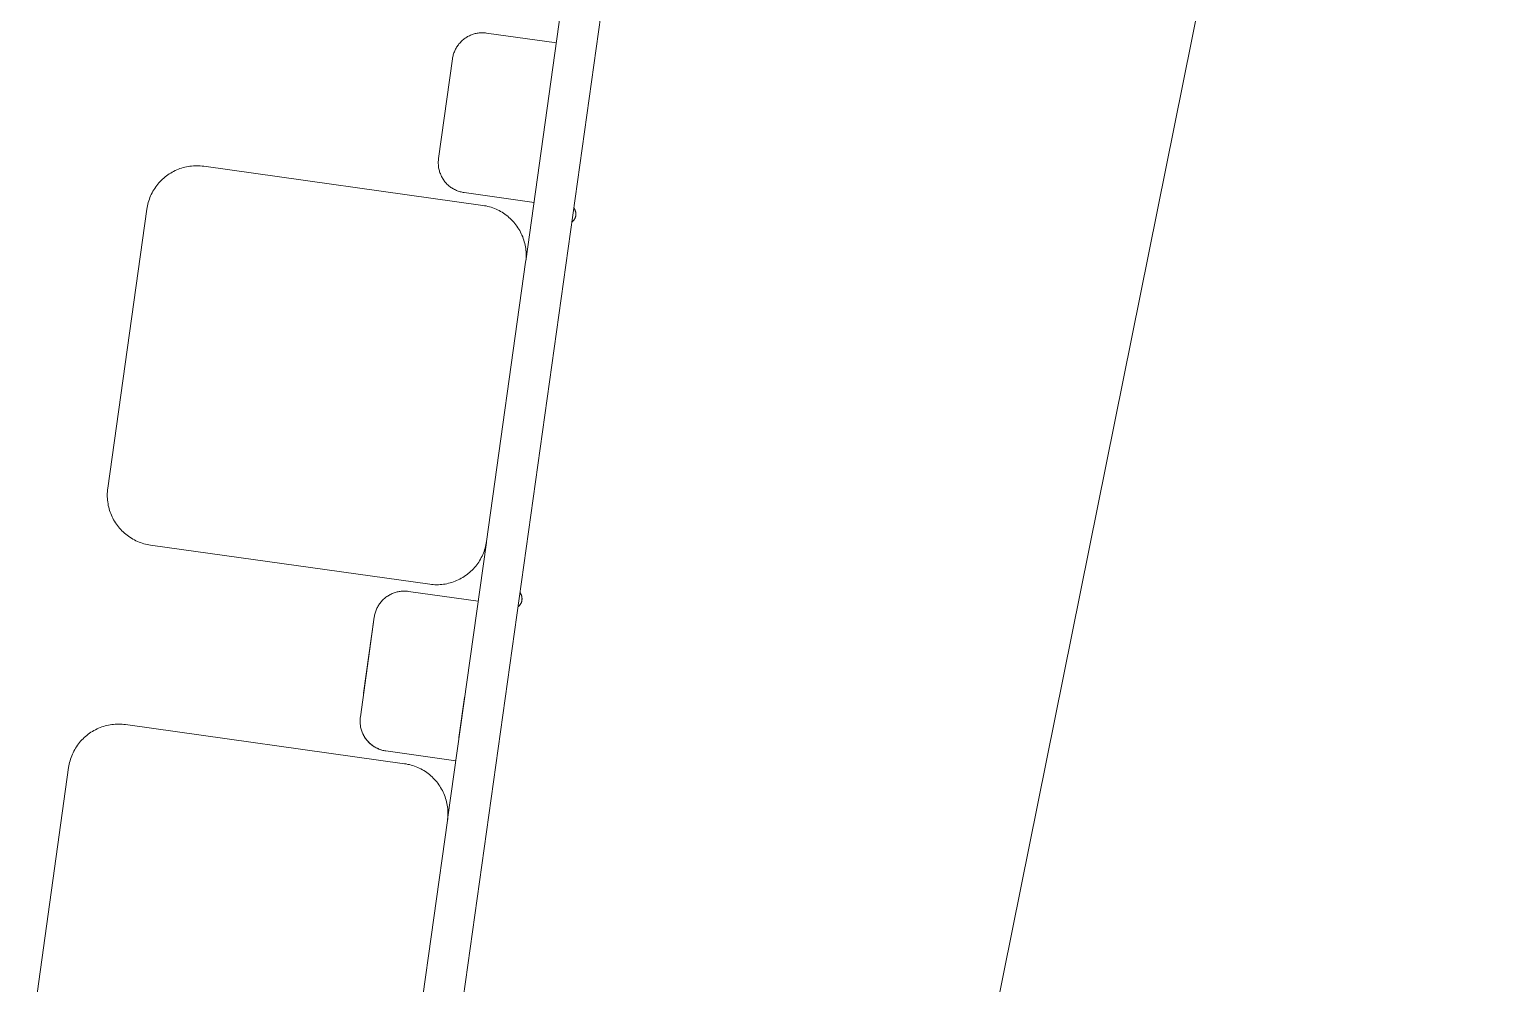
# Model space of a CAD drawing. Header units: millimetres. Extents: x -80 to 4518, y -398 to 2524.
# Drawn here: x 2630.5 to 2777.4, y 2012.8 to 2107.6 of the extents above; entities that cross this region are included whole.
import ezdxf

# ---------------------------------------------------------------- set-up
doc = ezdxf.new("R2010")
doc.units = ezdxf.units.MM
doc.layers.add('ZANO_R', color=7, linetype='Continuous', lineweight=0)

msp = doc.modelspace()

# ---------------------------------------------------------------- linework, layer by layer
at = {"layer": 'ZANO_R'}
for p, q in [((2730.45, 2417.55), (2648.63, 1833.46)), ((2670.79, 1733.85), (2777.4, 2262.55)), ((2683.62, 2112.08), (2679.77, 2084.58)), ((2674.26, 2107.01), (2674.17, 2106.96)), ((2674.36, 2107.04), (2674.26, 2107.01)), ((2674.45, 2107.08), (2674.36, 2107.04)), ((2674.55, 2107.11), (2674.45, 2107.08)), ((2674.65, 2107.14), (2674.55, 2107.11)), ((2674.75, 2107.17), (2674.65, 2107.14)), ((2674.85, 2107.19), (2674.75, 2107.17)), ((2674.95, 2107.21), (2674.85, 2107.19)), ((2675.05, 2107.23), (2674.95, 2107.21)), ((2675.15, 2107.24), (2675.05, 2107.23)), ((2675.25, 2107.25), (2675.15, 2107.24)), ((2675.36, 2107.25), (2675.25, 2107.25)), ((2675.46, 2107.25), (2675.36, 2107.25)), ((2675.46, 2107.25), (2675.56, 2107.25)), ((2675.56, 2107.25), (2675.67, 2107.25)), ((2675.67, 2107.25), (2675.77, 2107.24)), ((2675.77, 2107.24), (2675.87, 2107.22)), ((2682.81, 2106.25), (2675.87, 2107.22)), ((2672.75, 2105.55), (2672.71, 2105.45)), ((2672.8, 2105.64), (2672.75, 2105.55)), ((2672.85, 2105.73), (2672.8, 2105.64)), ((2672.9, 2105.82), (2672.85, 2105.73)), ((2672.95, 2105.9), (2672.9, 2105.82)), ((2673.01, 2105.99), (2672.95, 2105.9)), ((2673.07, 2106.07), (2673.01, 2105.99)), ((2673.13, 2106.15), (2673.07, 2106.07)), ((2673.2, 2106.23), (2673.13, 2106.15)), ((2673.27, 2106.3), (2673.2, 2106.23)), ((2673.34, 2106.38), (2673.27, 2106.3)), ((2673.41, 2106.45), (2673.34, 2106.38)), ((2673.49, 2106.52), (2673.41, 2106.45)), ((2673.57, 2106.58), (2673.49, 2106.52)), ((2673.65, 2106.65), (2673.57, 2106.58)), ((2673.73, 2106.71), (2673.65, 2106.65)), ((2673.81, 2106.76), (2673.73, 2106.71)), ((2673.9, 2106.82), (2673.81, 2106.76)), ((2673.99, 2106.87), (2673.9, 2106.82)), ((2674.08, 2106.92), (2673.99, 2106.87)), ((2674.17, 2106.96), (2674.08, 2106.92)), ((2672.49, 2104.67), (2671.1, 2094.77)), ((2672.5, 2104.77), (2672.49, 2104.67)), ((2672.52, 2104.87), (2672.5, 2104.77)), ((2672.54, 2104.97), (2672.52, 2104.87)), ((2672.57, 2105.07), (2672.54, 2104.97)), ((2672.6, 2105.17), (2672.57, 2105.07)), ((2672.63, 2105.26), (2672.6, 2105.17)), ((2672.67, 2105.36), (2672.63, 2105.26)), ((2672.71, 2105.45), (2672.67, 2105.36)), ((2645.41, 2093.76), (2645.57, 2093.81)), ((2645.57, 2093.81), (2645.74, 2093.86)), ((2645.74, 2093.86), (2645.9, 2093.9)), ((2645.9, 2093.9), (2646.07, 2093.94)), ((2646.07, 2093.94), (2646.24, 2093.97)), ((2646.24, 2093.97), (2646.4, 2094)), ((2646.4, 2094), (2646.57, 2094.02)), ((2646.57, 2094.02), (2646.74, 2094.03)), ((2646.74, 2094.03), (2646.92, 2094.04)), ((2646.92, 2094.04), (2647.09, 2094.04)), ((2647.09, 2094.04), (2647.26, 2094.04)), ((2647.26, 2094.04), (2647.43, 2094.03)), ((2647.43, 2094.03), (2647.6, 2094.02)), ((2647.6, 2094.02), (2647.77, 2094)), ((2647.77, 2094), (2675.5, 2090.11)), ((2671.08, 2094.56), (2671.07, 2094.46)), ((2671.07, 2094.46), (2671.07, 2094.36)), ((2671.07, 2094.36), (2671.07, 2094.26)), ((2671.07, 2094.26), (2671.08, 2094.15)), ((2671.09, 2094.66), (2671.08, 2094.56)), ((2671.08, 2094.15), (2671.08, 2094.05)), ((2671.08, 2094.05), (2671.1, 2093.95)), ((2671.1, 2094.77), (2671.09, 2094.66)), ((2671.1, 2093.95), (2671.11, 2093.85)), ((2671.11, 2093.85), (2671.13, 2093.75)), ((2643.2, 2092.21), (2643.31, 2092.34)), ((2643.31, 2092.34), (2643.43, 2092.47)), ((2643.43, 2092.47), (2643.55, 2092.59)), ((2643.55, 2092.59), (2643.67, 2092.71)), ((2643.67, 2092.71), (2643.8, 2092.82)), ((2643.8, 2092.82), (2643.93, 2092.93)), ((2643.93, 2092.93), (2644.06, 2093.04)), ((2644.06, 2093.04), (2644.2, 2093.14)), ((2644.2, 2093.14), (2644.34, 2093.23)), ((2644.34, 2093.23), (2644.49, 2093.32)), ((2644.49, 2093.32), (2644.63, 2093.41)), ((2644.63, 2093.41), (2644.78, 2093.49)), ((2644.78, 2093.49), (2644.94, 2093.56)), ((2644.94, 2093.56), (2645.09, 2093.64)), ((2645.09, 2093.64), (2645.25, 2093.7)), ((2645.25, 2093.7), (2645.41, 2093.76)), ((2671.13, 2093.75), (2671.15, 2093.65)), ((2671.15, 2093.65), (2671.18, 2093.55)), ((2671.18, 2093.55), (2671.21, 2093.45)), ((2671.21, 2093.45), (2671.24, 2093.35)), ((2671.24, 2093.35), (2671.28, 2093.26)), ((2671.28, 2093.26), (2671.32, 2093.16)), ((2671.32, 2093.16), (2671.36, 2093.07)), ((2671.36, 2093.07), (2671.4, 2092.98)), ((2671.4, 2092.98), (2671.45, 2092.89)), ((2671.45, 2092.89), (2671.5, 2092.8)), ((2671.5, 2092.8), (2671.56, 2092.71)), ((2671.56, 2092.71), (2671.61, 2092.63)), ((2671.61, 2092.63), (2671.67, 2092.54)), ((2671.67, 2092.54), (2671.74, 2092.46)), ((2671.74, 2092.46), (2671.8, 2092.38)), ((2671.8, 2092.38), (2671.87, 2092.31)), ((2642.37, 2090.73), (2642.43, 2090.89)), ((2642.43, 2090.89), (2642.49, 2091.05)), ((2642.49, 2091.05), (2642.56, 2091.2)), ((2642.56, 2091.2), (2642.64, 2091.36)), ((2642.64, 2091.36), (2642.72, 2091.51)), ((2642.72, 2091.51), (2642.81, 2091.65)), ((2642.81, 2091.65), (2642.9, 2091.8)), ((2642.9, 2091.8), (2643, 2091.94)), ((2643, 2091.94), (2643.1, 2092.08)), ((2643.1, 2092.08), (2643.2, 2092.21)), ((2671.87, 2092.31), (2671.94, 2092.23)), ((2671.94, 2092.23), (2672.02, 2092.16)), ((2672.02, 2092.16), (2672.09, 2092.09)), ((2672.09, 2092.09), (2672.17, 2092.03)), ((2672.17, 2092.03), (2672.25, 2091.96)), ((2672.25, 2091.96), (2672.33, 2091.9)), ((2672.33, 2091.9), (2672.42, 2091.85)), ((2672.42, 2091.85), (2672.5, 2091.79)), ((2672.5, 2091.79), (2672.59, 2091.74)), ((2672.59, 2091.74), (2672.68, 2091.69)), ((2672.68, 2091.69), (2672.77, 2091.64)), ((2672.77, 2091.64), (2672.87, 2091.6)), ((2672.87, 2091.6), (2672.96, 2091.56)), ((2672.96, 2091.56), (2673.06, 2091.53)), ((2673.06, 2091.53), (2673.15, 2091.49)), ((2673.15, 2091.49), (2673.25, 2091.46)), ((2673.25, 2091.46), (2673.35, 2091.44)), ((2673.35, 2091.44), (2673.45, 2091.41)), ((2673.45, 2091.41), (2673.55, 2091.39)), ((2673.55, 2091.39), (2673.65, 2091.38)), ((2673.65, 2091.38), (2680.59, 2090.41)), ((2638.24, 2062.01), (2642.12, 2089.74)), ((2642.12, 2089.74), (2642.15, 2089.91)), ((2642.15, 2089.91), (2642.18, 2090.07)), ((2642.18, 2090.07), (2642.22, 2090.24)), ((2642.22, 2090.24), (2642.26, 2090.41)), ((2642.26, 2090.41), (2642.31, 2090.57)), ((2642.31, 2090.57), (2642.37, 2090.73)), ((2675.5, 2090.11), (2675.66, 2090.08)), ((2675.66, 2090.08), (2675.83, 2090.05)), ((2675.83, 2090.05), (2676, 2090.01)), ((2676, 2090.01), (2676.16, 2089.97)), ((2676.16, 2089.97), (2676.33, 2089.92)), ((2676.33, 2089.92), (2676.49, 2089.87)), ((2676.49, 2089.87), (2676.65, 2089.81)), ((2676.65, 2089.81), (2676.81, 2089.74)), ((2676.81, 2089.74), (2676.96, 2089.67)), ((2676.96, 2089.67), (2677.11, 2089.59)), ((2677.11, 2089.59), (2677.26, 2089.51)), ((2677.26, 2089.51), (2677.41, 2089.42)), ((2677.41, 2089.42), (2677.56, 2089.33)), ((2684.55, 2089.85), (2684.57, 2089.83)), ((2684.57, 2089.83), (2684.59, 2089.8)), ((2684.59, 2089.8), (2684.6, 2089.77)), ((2684.6, 2089.77), (2684.62, 2089.74)), ((2684.62, 2089.74), (2684.64, 2089.71)), ((2684.64, 2089.71), (2684.65, 2089.68)), ((2684.65, 2089.68), (2684.67, 2089.65)), ((2684.67, 2089.65), (2684.68, 2089.61)), ((2684.68, 2089.61), (2684.69, 2089.58)), ((2684.69, 2089.58), (2684.7, 2089.55)), ((2684.7, 2089.55), (2684.71, 2089.52)), ((2684.71, 2089.52), (2684.72, 2089.48)), ((2684.72, 2089.48), (2684.73, 2089.45)), ((2684.73, 2089.45), (2684.73, 2089.42)), ((2684.73, 2089.42), (2684.74, 2089.38)), ((2684.74, 2089.38), (2684.74, 2089.35)), ((2677.56, 2089.33), (2677.7, 2089.24)), ((2677.7, 2089.24), (2677.83, 2089.14)), ((2677.83, 2089.14), (2677.97, 2089.03)), ((2677.97, 2089.03), (2678.1, 2088.92)), ((2678.1, 2088.92), (2678.22, 2088.8)), ((2678.22, 2088.8), (2678.35, 2088.69)), ((2678.35, 2088.69), (2678.46, 2088.56)), ((2678.46, 2088.56), (2678.58, 2088.44)), ((2678.58, 2088.44), (2678.69, 2088.3)), ((2678.69, 2088.3), (2678.79, 2088.17)), ((2678.79, 2088.17), (2678.89, 2088.03)), ((2678.89, 2088.03), (2678.99, 2087.89)), ((2684.38, 2088.47), (2684.35, 2088.45)), ((2684.4, 2088.5), (2684.38, 2088.47)), ((2684.43, 2088.52), (2684.4, 2088.5)), ((2684.45, 2088.54), (2684.43, 2088.52)), ((2684.48, 2088.57), (2684.45, 2088.54)), ((2684.5, 2088.59), (2684.48, 2088.57)), ((2684.52, 2088.62), (2684.5, 2088.59)), ((2684.54, 2088.64), (2684.52, 2088.62)), ((2684.56, 2088.67), (2684.54, 2088.64)), ((2684.58, 2088.7), (2684.56, 2088.67)), ((2684.6, 2088.73), (2684.58, 2088.7)), ((2684.62, 2088.76), (2684.6, 2088.73)), ((2684.64, 2088.79), (2684.62, 2088.76)), ((2684.65, 2088.82), (2684.64, 2088.79)), ((2684.67, 2088.85), (2684.65, 2088.82)), ((2684.68, 2088.88), (2684.67, 2088.85)), ((2684.69, 2088.91), (2684.68, 2088.88)), ((2684.7, 2088.95), (2684.69, 2088.91)), ((2684.71, 2088.98), (2684.7, 2088.95)), ((2684.72, 2089.01), (2684.71, 2088.98)), ((2684.73, 2089.04), (2684.72, 2089.01)), ((2684.74, 2089.11), (2684.73, 2089.08)), ((2684.73, 2089.08), (2684.73, 2089.04)), ((2684.74, 2089.35), (2684.75, 2089.32)), ((2684.75, 2089.18), (2684.74, 2089.15)), ((2684.74, 2089.15), (2684.74, 2089.11)), ((2684.75, 2089.32), (2684.75, 2089.28)), ((2684.75, 2089.28), (2684.75, 2089.25)), ((2684.75, 2089.25), (2684.75, 2089.21)), ((2684.75, 2089.21), (2684.75, 2089.18)), ((2678.99, 2087.89), (2679.08, 2087.75)), ((2679.08, 2087.75), (2679.17, 2087.6)), ((2679.17, 2087.6), (2679.25, 2087.45)), ((2679.25, 2087.45), (2679.32, 2087.29)), ((2679.32, 2087.29), (2679.39, 2087.14)), ((2679.39, 2087.14), (2679.46, 2086.98)), ((2679.46, 2086.98), (2679.52, 2086.82)), ((2679.52, 2086.82), (2679.57, 2086.66)), ((2679.57, 2086.66), (2679.62, 2086.5)), ((2679.62, 2086.5), (2679.66, 2086.33)), ((2679.66, 2086.33), (2679.7, 2086.16)), ((2679.7, 2086.16), (2679.73, 2086)), ((2679.73, 2086), (2679.76, 2085.83)), ((2679.76, 2085.83), (2679.78, 2085.66)), ((2679.78, 2085.66), (2679.79, 2085.49)), ((2679.79, 2085.49), (2679.8, 2085.32)), ((2679.8, 2084.98), (2679.79, 2084.81)), ((2679.8, 2085.32), (2679.8, 2085.15)), ((2679.8, 2085.15), (2679.8, 2084.98)), ((2679.75, 2084.47), (2675.87, 2056.74)), ((2679.77, 2084.64), (2679.75, 2084.47)), ((2679.79, 2084.81), (2679.77, 2084.64)), ((2638.2, 2061.67), (2638.19, 2061.5)), ((2638.19, 2061.5), (2638.19, 2061.33)), ((2638.22, 2061.84), (2638.2, 2061.67)), ((2638.24, 2062.01), (2638.22, 2061.84)), ((2638.19, 2061.33), (2638.19, 2061.16)), ((2638.19, 2061.16), (2638.2, 2060.99)), ((2638.2, 2060.99), (2638.21, 2060.82)), ((2638.21, 2060.82), (2638.23, 2060.65)), ((2638.23, 2060.65), (2638.26, 2060.48)), ((2638.26, 2060.48), (2638.29, 2060.31)), ((2638.29, 2060.31), (2638.33, 2060.14)), ((2638.33, 2060.14), (2638.37, 2059.98)), ((2638.37, 2059.98), (2638.42, 2059.81)), ((2638.42, 2059.81), (2638.47, 2059.65)), ((2638.47, 2059.65), (2638.53, 2059.49)), ((2638.53, 2059.49), (2638.6, 2059.33)), ((2638.6, 2059.33), (2638.67, 2059.18)), ((2638.67, 2059.18), (2638.74, 2059.03)), ((2638.74, 2059.03), (2638.82, 2058.88)), ((2638.82, 2058.88), (2638.91, 2058.73)), ((2638.91, 2058.73), (2639, 2058.58)), ((2639, 2058.58), (2639.1, 2058.44)), ((2639.1, 2058.44), (2639.2, 2058.3)), ((2639.2, 2058.3), (2639.3, 2058.17)), ((2639.3, 2058.17), (2639.41, 2058.04)), ((2639.41, 2058.04), (2639.53, 2057.91)), ((2639.53, 2057.91), (2639.64, 2057.79)), ((2639.64, 2057.79), (2639.77, 2057.67)), ((2639.77, 2057.67), (2639.89, 2057.55)), ((2639.89, 2057.55), (2640.02, 2057.44)), ((2640.02, 2057.44), (2640.16, 2057.34)), ((2640.16, 2057.34), (2640.29, 2057.24)), ((2640.29, 2057.24), (2640.44, 2057.14)), ((2640.44, 2057.14), (2640.58, 2057.05)), ((2640.58, 2057.05), (2640.73, 2056.96)), ((2640.73, 2056.96), (2640.88, 2056.88)), ((2640.88, 2056.88), (2641.03, 2056.8)), ((2641.03, 2056.8), (2641.18, 2056.73)), ((2641.18, 2056.73), (2641.34, 2056.67)), ((2641.34, 2056.67), (2641.5, 2056.61)), ((2641.5, 2056.61), (2641.66, 2056.55)), ((2641.66, 2056.55), (2641.83, 2056.5)), ((2641.83, 2056.5), (2641.99, 2056.46)), ((2641.99, 2056.46), (2642.16, 2056.42)), ((2642.16, 2056.42), (2642.33, 2056.39)), ((2642.33, 2056.39), (2642.49, 2056.36)), ((2670.22, 2052.48), (2642.49, 2056.36)), ((2675.85, 2056.63), (2672, 2029.12)), ((2675.5, 2055.43), (2675.56, 2055.58)), ((2675.56, 2055.58), (2675.62, 2055.74)), ((2675.62, 2055.74), (2675.68, 2055.91)), ((2675.68, 2055.91), (2675.73, 2056.07)), ((2675.73, 2056.07), (2675.77, 2056.23)), ((2675.77, 2056.23), (2675.81, 2056.4)), ((2675.81, 2056.4), (2675.84, 2056.57)), ((2675.84, 2056.57), (2675.87, 2056.74)), ((2674.56, 2054.01), (2674.68, 2054.13)), ((2674.68, 2054.13), (2674.79, 2054.26)), ((2674.79, 2054.26), (2674.89, 2054.4)), ((2674.89, 2054.4), (2674.99, 2054.54)), ((2674.99, 2054.54), (2675.09, 2054.68)), ((2675.09, 2054.68), (2675.18, 2054.82)), ((2675.18, 2054.82), (2675.27, 2054.97)), ((2675.27, 2054.97), (2675.35, 2055.12)), ((2675.35, 2055.12), (2675.43, 2055.27)), ((2675.43, 2055.27), (2675.5, 2055.43)), ((2672.25, 2052.61), (2672.42, 2052.66)), ((2672.42, 2052.66), (2672.58, 2052.71)), ((2672.58, 2052.71), (2672.74, 2052.77)), ((2672.74, 2052.77), (2672.9, 2052.84)), ((2672.9, 2052.84), (2673.05, 2052.91)), ((2673.05, 2052.91), (2673.21, 2052.98)), ((2673.21, 2052.98), (2673.36, 2053.07)), ((2673.36, 2053.07), (2673.5, 2053.15)), ((2673.5, 2053.15), (2673.65, 2053.24)), ((2673.65, 2053.24), (2673.79, 2053.34)), ((2673.79, 2053.34), (2673.93, 2053.44)), ((2673.93, 2053.44), (2674.06, 2053.54)), ((2674.06, 2053.54), (2674.19, 2053.65)), ((2674.19, 2053.65), (2674.32, 2053.77)), ((2674.32, 2053.77), (2674.44, 2053.89)), ((2674.44, 2053.89), (2674.56, 2054.01)), ((2665.88, 2051.19), (2665.8, 2051.12)), ((2665.96, 2051.25), (2665.88, 2051.19)), ((2666.05, 2051.3), (2665.96, 2051.25)), ((2666.13, 2051.36), (2666.05, 2051.3)), ((2666.22, 2051.41), (2666.13, 2051.36)), ((2666.31, 2051.46), (2666.22, 2051.41)), ((2666.4, 2051.5), (2666.31, 2051.46)), ((2666.49, 2051.55), (2666.4, 2051.5)), ((2666.59, 2051.59), (2666.49, 2051.55)), ((2666.69, 2051.62), (2666.59, 2051.59)), ((2666.78, 2051.65), (2666.69, 2051.62)), ((2666.88, 2051.68), (2666.78, 2051.65)), ((2666.98, 2051.71), (2666.88, 2051.68)), ((2667.08, 2051.73), (2666.98, 2051.71)), ((2667.18, 2051.75), (2667.08, 2051.73)), ((2667.28, 2051.77), (2667.18, 2051.75)), ((2667.38, 2051.78), (2667.28, 2051.77)), ((2667.48, 2051.79), (2667.38, 2051.78)), ((2667.59, 2051.79), (2667.48, 2051.79)), ((2667.69, 2051.79), (2667.59, 2051.79)), ((2667.69, 2051.79), (2667.79, 2051.79)), ((2667.79, 2051.79), (2667.9, 2051.79)), ((2667.9, 2051.79), (2668, 2051.78)), ((2668, 2051.78), (2668.1, 2051.77)), ((2675.04, 2050.79), (2668.1, 2051.77)), ((2670.22, 2052.48), (2670.39, 2052.46)), ((2670.39, 2052.46), (2670.56, 2052.44)), ((2670.56, 2052.44), (2670.73, 2052.43)), ((2670.73, 2052.43), (2670.9, 2052.43)), ((2670.9, 2052.43), (2671.08, 2052.43)), ((2671.08, 2052.43), (2671.25, 2052.44)), ((2671.25, 2052.44), (2671.42, 2052.45)), ((2671.42, 2052.45), (2671.59, 2052.47)), ((2671.59, 2052.47), (2671.75, 2052.5)), ((2671.75, 2052.5), (2671.92, 2052.53)), ((2671.92, 2052.53), (2672.09, 2052.57)), ((2672.09, 2052.57), (2672.25, 2052.61)), ((2679.19, 2051.64), (2679.21, 2051.61)), ((2679.21, 2051.61), (2679.23, 2051.58)), ((2679.23, 2051.58), (2679.25, 2051.56)), ((2679.25, 2051.56), (2679.27, 2051.53)), ((2679.27, 2051.53), (2679.28, 2051.5)), ((2679.28, 2051.5), (2679.3, 2051.46)), ((2679.3, 2051.46), (2679.31, 2051.43)), ((2679.31, 2051.43), (2679.33, 2051.4)), ((2679.33, 2051.4), (2679.34, 2051.37)), ((2679.34, 2051.37), (2679.35, 2051.34)), ((2679.35, 2051.34), (2679.36, 2051.31)), ((2679.36, 2051.31), (2679.37, 2051.27)), ((2679.37, 2051.27), (2679.38, 2051.24)), ((2679.38, 2051.24), (2679.38, 2051.21)), ((2679.38, 2051.21), (2679.39, 2051.17)), ((2679.39, 2051.17), (2679.39, 2051.14)), ((2664.83, 2049.71), (2664.8, 2049.61)), ((2664.86, 2049.81), (2664.83, 2049.71)), ((2664.9, 2049.9), (2664.86, 2049.81)), ((2664.94, 2050), (2664.9, 2049.9)), ((2664.98, 2050.09), (2664.94, 2050)), ((2665.03, 2050.18), (2664.98, 2050.09)), ((2665.08, 2050.27), (2665.03, 2050.18)), ((2665.13, 2050.36), (2665.08, 2050.27)), ((2665.18, 2050.44), (2665.13, 2050.36)), ((2665.24, 2050.53), (2665.18, 2050.44)), ((2665.3, 2050.61), (2665.24, 2050.53)), ((2665.36, 2050.69), (2665.3, 2050.61)), ((2665.43, 2050.77), (2665.36, 2050.69)), ((2665.5, 2050.85), (2665.43, 2050.77)), ((2665.57, 2050.92), (2665.5, 2050.85)), ((2665.64, 2050.99), (2665.57, 2050.92)), ((2665.72, 2051.06), (2665.64, 2050.99)), ((2665.8, 2051.12), (2665.72, 2051.06)), ((2679.02, 2050.26), (2679, 2050.24)), ((2679.05, 2050.28), (2679.02, 2050.26)), ((2679.08, 2050.31), (2679.05, 2050.28)), ((2679.1, 2050.33), (2679.08, 2050.31)), ((2679.12, 2050.35), (2679.1, 2050.33)), ((2679.15, 2050.38), (2679.12, 2050.35)), ((2679.17, 2050.4), (2679.15, 2050.38)), ((2679.19, 2050.43), (2679.17, 2050.4)), ((2679.21, 2050.46), (2679.19, 2050.43)), ((2679.23, 2050.49), (2679.21, 2050.46)), ((2679.25, 2050.52), (2679.23, 2050.49)), ((2679.27, 2050.55), (2679.25, 2050.52)), ((2679.28, 2050.58), (2679.27, 2050.55)), ((2679.3, 2050.61), (2679.28, 2050.58)), ((2679.31, 2050.64), (2679.3, 2050.61)), ((2679.33, 2050.67), (2679.31, 2050.64)), ((2679.34, 2050.7), (2679.33, 2050.67)), ((2679.35, 2050.73), (2679.34, 2050.7)), ((2679.36, 2050.77), (2679.35, 2050.73)), ((2679.37, 2050.8), (2679.36, 2050.77)), ((2679.38, 2050.87), (2679.37, 2050.83)), ((2679.37, 2050.83), (2679.37, 2050.8)), ((2679.39, 2050.9), (2679.38, 2050.87)), ((2679.39, 2051.14), (2679.39, 2051.1)), ((2679.39, 2051.1), (2679.4, 2051.07)), ((2679.4, 2051), (2679.39, 2050.97)), ((2679.39, 2050.97), (2679.39, 2050.93)), ((2679.39, 2050.93), (2679.39, 2050.9)), ((2679.4, 2051.07), (2679.4, 2051.04)), ((2679.4, 2051.04), (2679.4, 2051)), ((2664.72, 2049.21), (2663.33, 2039.31)), ((2664.72, 2049.21), (2663.66, 2041.66)), ((2664.73, 2049.31), (2664.72, 2049.21)), ((2664.75, 2049.41), (2664.73, 2049.31)), ((2664.78, 2049.51), (2664.75, 2049.41)), ((2664.8, 2049.61), (2664.78, 2049.51)), ((2673.67, 2041.22), (2673.11, 2037.25)), ((2673.67, 2041.22), (2673.66, 2041.23)), ((2673.66, 2041.23), (2673.67, 2041.23)), ((2673.67, 2041.23), (2673.67, 2041.23)), ((2673.67, 2041.23), (2673.67, 2041.22)), ((2636.72, 2037.86), (2636.86, 2037.95)), ((2636.86, 2037.95), (2637.01, 2038.03)), ((2637.01, 2038.03), (2637.17, 2038.11)), ((2637.17, 2038.11), (2637.32, 2038.18)), ((2637.32, 2038.18), (2637.48, 2038.24)), ((2637.48, 2038.24), (2637.64, 2038.3)), ((2637.64, 2038.3), (2637.8, 2038.36)), ((2637.8, 2038.36), (2637.97, 2038.4)), ((2637.97, 2038.4), (2638.13, 2038.45)), ((2638.13, 2038.45), (2638.3, 2038.48)), ((2638.3, 2038.48), (2638.47, 2038.51)), ((2638.47, 2038.51), (2638.64, 2038.54)), ((2638.64, 2038.54), (2638.81, 2038.56)), ((2638.81, 2038.56), (2638.98, 2038.57)), ((2638.98, 2038.57), (2639.15, 2038.58)), ((2639.15, 2038.58), (2639.32, 2038.59)), ((2639.32, 2038.59), (2639.49, 2038.58)), ((2639.49, 2038.58), (2639.66, 2038.57)), ((2639.66, 2038.57), (2639.83, 2038.56)), ((2639.83, 2038.56), (2640, 2038.54)), ((2640, 2038.54), (2667.73, 2034.65)), ((2663.31, 2039.1), (2663.3, 2039)), ((2663.3, 2039), (2663.3, 2038.9)), ((2663.3, 2038.9), (2663.3, 2038.8)), ((2663.3, 2038.8), (2663.31, 2038.69)), ((2663.32, 2039.21), (2663.31, 2039.1)), ((2663.31, 2038.69), (2663.32, 2038.59)), ((2663.33, 2039.31), (2663.32, 2039.21)), ((2663.32, 2038.59), (2663.33, 2038.49)), ((2663.33, 2038.49), (2663.34, 2038.39)), ((2663.34, 2038.39), (2663.36, 2038.29)), ((2663.36, 2038.29), (2663.38, 2038.19)), ((2663.38, 2038.19), (2663.41, 2038.09)), ((2663.41, 2038.09), (2663.44, 2037.99)), ((2663.44, 2037.99), (2663.47, 2037.89)), ((2635.13, 2036.34), (2635.23, 2036.48)), ((2635.23, 2036.48), (2635.33, 2036.62)), ((2635.33, 2036.62), (2635.43, 2036.75)), ((2635.43, 2036.75), (2635.54, 2036.88)), ((2635.54, 2036.88), (2635.66, 2037.01)), ((2635.66, 2037.01), (2635.78, 2037.13)), ((2635.78, 2037.13), (2635.9, 2037.25)), ((2635.9, 2037.25), (2636.03, 2037.36)), ((2636.03, 2037.36), (2636.16, 2037.47)), ((2636.16, 2037.47), (2636.29, 2037.58)), ((2636.29, 2037.58), (2636.43, 2037.68)), ((2636.43, 2037.68), (2636.57, 2037.77)), ((2636.57, 2037.77), (2636.72, 2037.86)), ((2663.47, 2037.89), (2663.51, 2037.8)), ((2663.51, 2037.8), (2663.55, 2037.7)), ((2663.55, 2037.7), (2663.59, 2037.61)), ((2663.57, 2037.66), (2663.61, 2037.56)), ((2663.59, 2037.61), (2663.63, 2037.52)), ((2663.61, 2037.56), (2663.66, 2037.47)), ((2663.63, 2037.52), (2663.68, 2037.43)), ((2663.66, 2037.47), (2663.71, 2037.38)), ((2663.68, 2037.43), (2663.73, 2037.34)), ((2663.71, 2037.38), (2663.76, 2037.29)), ((2663.73, 2037.34), (2663.79, 2037.25)), ((2663.76, 2037.29), (2663.82, 2037.2)), ((2663.79, 2037.25), (2663.85, 2037.17)), ((2663.82, 2037.2), (2663.88, 2037.12)), ((2663.85, 2037.17), (2663.91, 2037.08)), ((2663.88, 2037.12), (2663.94, 2037.03)), ((2663.91, 2037.08), (2663.97, 2037)), ((2663.94, 2037.03), (2664.01, 2036.95)), ((2663.97, 2037), (2664.03, 2036.93)), ((2664.01, 2036.95), (2664.08, 2036.88)), ((2664.03, 2036.93), (2664.1, 2036.85)), ((2664.08, 2036.88), (2664.15, 2036.8)), ((2664.1, 2036.85), (2664.17, 2036.78)), ((2664.15, 2036.8), (2664.22, 2036.73)), ((2664.17, 2036.78), (2664.25, 2036.7)), ((2664.22, 2036.73), (2664.3, 2036.66)), ((2664.25, 2036.7), (2664.32, 2036.64)), ((2664.3, 2036.66), (2664.38, 2036.59)), ((2664.32, 2036.64), (2664.4, 2036.57)), ((2664.38, 2036.59), (2664.46, 2036.52)), ((2664.4, 2036.57), (2664.48, 2036.51)), ((2664.46, 2036.52), (2664.54, 2036.46)), ((2664.48, 2036.51), (2664.56, 2036.44)), ((2634.49, 2034.95), (2634.54, 2035.11)), ((2634.54, 2035.11), (2634.6, 2035.27)), ((2634.6, 2035.27), (2634.66, 2035.43)), ((2634.66, 2035.43), (2634.72, 2035.59)), ((2634.72, 2035.59), (2634.79, 2035.74)), ((2634.79, 2035.74), (2634.87, 2035.9)), ((2634.87, 2035.9), (2634.95, 2036.05)), ((2634.95, 2036.05), (2635.04, 2036.19)), ((2635.04, 2036.19), (2635.13, 2036.34)), ((2664.54, 2036.46), (2664.63, 2036.4)), ((2664.56, 2036.44), (2664.65, 2036.39)), ((2664.63, 2036.4), (2664.72, 2036.34)), ((2664.65, 2036.39), (2664.74, 2036.33)), ((2664.72, 2036.34), (2664.81, 2036.29)), ((2664.74, 2036.33), (2664.82, 2036.28)), ((2664.81, 2036.29), (2664.9, 2036.24)), ((2664.82, 2036.28), (2664.91, 2036.23)), ((2664.9, 2036.24), (2664.99, 2036.19)), ((2664.91, 2036.23), (2665.01, 2036.19)), ((2664.99, 2036.19), (2665.09, 2036.15)), ((2665.01, 2036.19), (2665.1, 2036.14)), ((2665.09, 2036.15), (2665.18, 2036.11)), ((2665.1, 2036.14), (2665.19, 2036.1)), ((2665.18, 2036.11), (2665.28, 2036.07)), ((2665.19, 2036.1), (2665.29, 2036.07)), ((2665.28, 2036.07), (2665.38, 2036.04)), ((2665.29, 2036.07), (2665.39, 2036.03)), ((2665.38, 2036.04), (2665.48, 2036.01)), ((2665.39, 2036.03), (2665.48, 2036)), ((2665.48, 2036.01), (2665.58, 2035.98)), ((2665.48, 2036), (2665.58, 2035.98)), ((2665.58, 2035.98), (2665.68, 2035.96)), ((2665.58, 2035.98), (2665.68, 2035.96)), ((2665.68, 2035.96), (2665.78, 2035.94)), ((2665.68, 2035.96), (2665.78, 2035.94)), ((2665.78, 2035.94), (2665.88, 2035.92)), ((2665.78, 2035.94), (2665.88, 2035.92)), ((2665.88, 2035.92), (2672.82, 2034.95)), ((2630.47, 2006.55), (2634.35, 2034.28)), ((2634.35, 2034.28), (2634.38, 2034.45)), ((2634.38, 2034.45), (2634.41, 2034.62)), ((2634.41, 2034.62), (2634.45, 2034.78)), ((2634.45, 2034.78), (2634.49, 2034.95)), ((2667.73, 2034.65), (2667.9, 2034.63)), ((2667.9, 2034.63), (2668.06, 2034.59)), ((2668.06, 2034.59), (2668.23, 2034.56)), ((2668.23, 2034.56), (2668.39, 2034.51)), ((2668.39, 2034.51), (2668.56, 2034.46)), ((2668.56, 2034.46), (2668.72, 2034.41)), ((2668.72, 2034.41), (2668.88, 2034.35)), ((2668.88, 2034.35), (2669.04, 2034.28)), ((2669.04, 2034.28), (2669.19, 2034.21)), ((2669.19, 2034.21), (2669.34, 2034.13)), ((2669.34, 2034.13), (2669.49, 2034.05)), ((2669.49, 2034.05), (2669.64, 2033.97)), ((2669.64, 2033.97), (2669.79, 2033.87)), ((2669.79, 2033.87), (2669.93, 2033.78)), ((2669.93, 2033.78), (2670.06, 2033.68)), ((2670.06, 2033.68), (2670.2, 2033.57)), ((2670.2, 2033.57), (2670.33, 2033.46)), ((2670.33, 2033.46), (2670.46, 2033.35)), ((2670.46, 2033.35), (2670.58, 2033.23)), ((2670.58, 2033.23), (2670.7, 2033.1)), ((2670.7, 2033.1), (2670.81, 2032.98)), ((2670.81, 2032.98), (2670.92, 2032.85)), ((2670.92, 2032.85), (2671.02, 2032.71)), ((2671.02, 2032.71), (2671.13, 2032.57)), ((2671.13, 2032.57), (2671.22, 2032.43)), ((2671.22, 2032.43), (2671.31, 2032.29)), ((2671.31, 2032.29), (2671.4, 2032.14)), ((2671.4, 2032.14), (2671.48, 2031.99)), ((2671.48, 2031.99), (2671.55, 2031.84)), ((2671.55, 2031.84), (2671.62, 2031.68)), ((2671.62, 2031.68), (2671.69, 2031.52)), ((2671.69, 2031.52), (2671.75, 2031.36)), ((2671.75, 2031.36), (2671.8, 2031.2)), ((2671.8, 2031.2), (2671.85, 2031.04)), ((2671.85, 2031.04), (2671.89, 2030.87)), ((2671.89, 2030.87), (2671.93, 2030.71)), ((2671.93, 2030.71), (2671.96, 2030.54)), ((2671.96, 2030.54), (2671.99, 2030.37)), ((2672.01, 2029.18), (2671.98, 2029.01)), ((2671.99, 2030.37), (2672.01, 2030.2)), ((2672.01, 2030.2), (2672.02, 2030.03)), ((2672.02, 2029.35), (2672.01, 2029.18)), ((2672.02, 2030.03), (2672.03, 2029.86)), ((2672.03, 2029.52), (2672.02, 2029.35)), ((2672.03, 2029.86), (2672.03, 2029.69)), ((2672.03, 2029.69), (2672.03, 2029.52)), ((2671.98, 2029.01), (2668.1, 2001.28))]:
    msp.add_line(p, q, dxfattribs=at)

doc.saveas('drawing.dxf')
